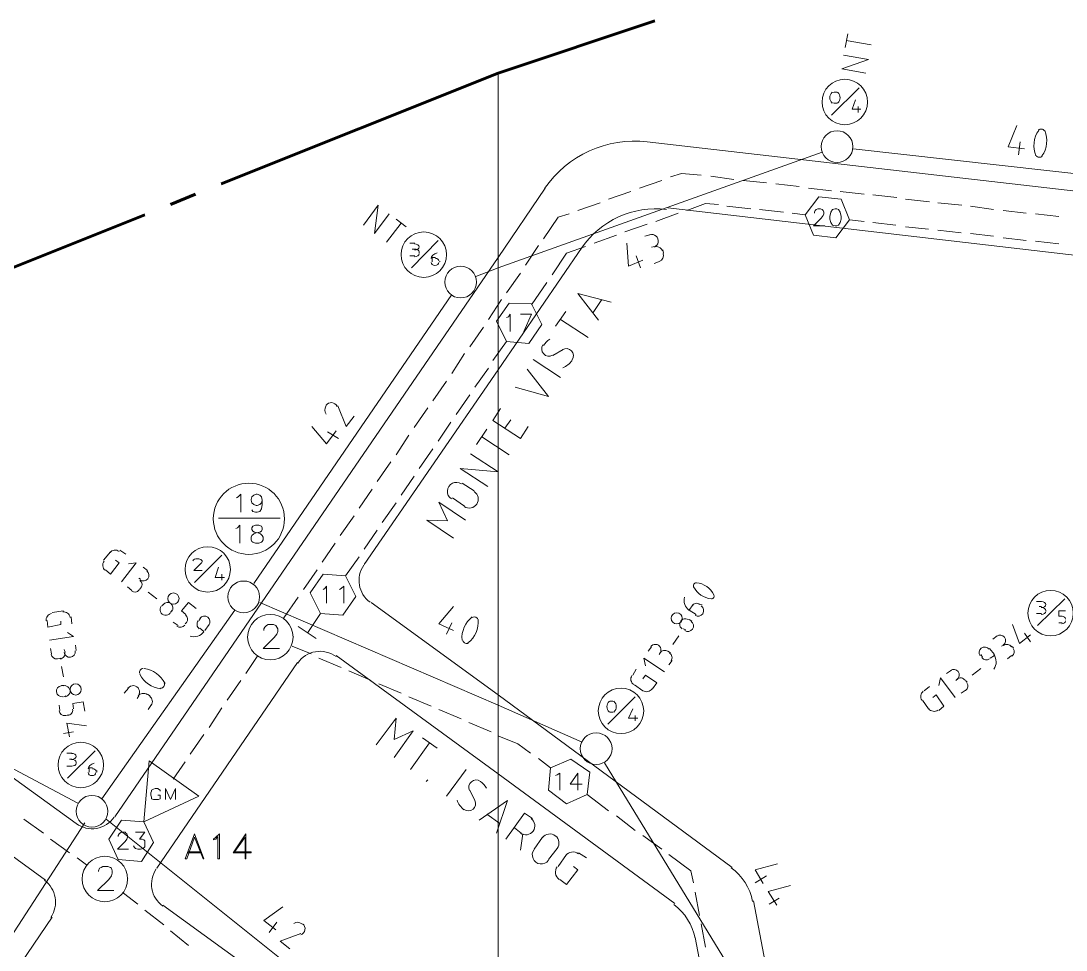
# Model space of a CAD drawing. Header units: millimetres. Extents: x 0.6 to 28.7, y 3.6 to 37.8.
# Drawn here: x 16.63 to 21.71, y 28.69 to 33.21 of the extents above; entities that cross this region are included whole.
import ezdxf

# ---------------------------------------------------------------- set-up
doc = ezdxf.new("R2010")
doc.units = ezdxf.units.MM
for name, color, linetype in [('PDF_0', 7, 'Continuous'), ('PDF_BOUNDARY-NODE', 3, 'Continuous'), ('PDF_Passives-Splt2way', 7, 'Continuous'), ('PDF_Passives-TapOffs', 7, 'Continuous'), ('PDF_RDFIN01', 4, 'Continuous'), ('PDF_RDTEXT01', 5, 'Continuous'), ('PDF_Symbols-EndOfLine', 7, 'Continuous'), ('PDF_Symbols-SelfTerminating', 7, 'Continuous')]:
    doc.layers.add(name, color=color, linetype=linetype)
for name, color, linetype, true_color in [('PDF_Actives-LineExtender', 94, 'Continuous', 0x009500), ('PDF_Cable-565', 23, 'Continuous', 0xdd8a6e), ('PDF_STHC01', 8, 'Continuous', 0x808080), ('PDF_STLINE01', 8, 'Continuous', 0x808080), ('PDF_STPNUM01', 8, 'Continuous', 0x808080), ('PDF_STSYM01', 8, 'Continuous', 0x808080), ('PDF_STTEXT01', 8, 'Continuous', 0x808080)]:
    doc.layers.add(name, color=color, linetype=linetype, true_color=true_color)

msp = doc.modelspace()

# ---------------------------------------------------------------- linework, layer by layer
at = {"layer": 'PDF_0', "lineweight": 9}
msp.add_lwpolyline([(18.9461, 32.953), (18.9461, 11.7953), (18.9461, 32.953), (18.9461, 11.7953), (18.9461, 32.953), (18.9461, 11.7953)], close=True, dxfattribs=at)
at = {"layer": 'PDF_Actives-LineExtender', "lineweight": 9}
for points in [[(17.249, 29.6088), (17.224, 29.3127), (17.4908, 29.4378)], [(17.47, 29.2544), (17.4241, 29.1334), (17.4324, 29.1334), (17.47, 29.2377), (17.5117, 29.1334), (17.5158, 29.1334)], [(17.5909, 29.1334), (17.5826, 29.1334), (17.5826, 29.2419), (17.5742, 29.2293), (17.5617, 29.2252), (17.5617, 29.2293), (17.5742, 29.2377), (17.5909, 29.2544)]]:
    msp.add_lwpolyline(points, close=True, dxfattribs=at)
for points in [[(17.3032, 29.4629), (17.3032, 29.467), (17.2948, 29.4712), (17.2907, 29.4754), (17.2782, 29.4754), (17.2698, 29.4712), (17.2615, 29.467), (17.2615, 29.4629), (17.2573, 29.4545), (17.2573, 29.442), (17.2615, 29.4337), (17.2615, 29.4253), (17.2698, 29.4212), (17.2782, 29.4212), (17.2907, 29.4212), (17.2948, 29.4212), (17.3032, 29.4253), (17.3032, 29.4337), (17.3032, 29.442), (17.2907, 29.442)], [(17.3282, 29.4212), (17.3282, 29.4754), (17.3532, 29.4212), (17.3782, 29.4754), (17.3782, 29.4212)], [(17.4908, 29.4378), (17.4908, 29.4378)], [(17.224, 29.3127), (17.224, 29.3127)], [(17.6618, 29.1626), (17.716, 29.2377), (17.716, 29.1334), (17.7202, 29.1334), (17.7202, 29.2544), (17.6576, 29.1626), (17.7452, 29.1626), (17.7452, 29.1668), (17.6618, 29.1668)], [(17.4366, 29.1626), (17.5033, 29.1626)], [(17.4408, 29.1668), (17.4992, 29.1668)]]:
    msp.add_lwpolyline(points, dxfattribs=at)
at = {"layer": 'PDF_BOUNDARY-NODE', "lineweight": 60}
for points in [[(19.7092, 33.2074), (18.9461, 32.953), (17.5992, 32.4151)], [(17.4741, 32.3651), (17.3532, 32.315)], [(17.2281, 32.265), (15.8813, 31.7271), (15.1557, 30.718)]]:
    msp.add_lwpolyline(points, dxfattribs=at)
at = {"layer": 'PDF_Cable-565', "lineweight": 13}
for points in [[(19.6341, 32.3942), (19.7425, 32.4318)], [(19.7842, 32.4485), (19.8384, 32.4651), (19.9343, 32.4568)], [(19.9802, 32.4526), (20.0928, 32.4359)], [(20.1387, 32.4318), (20.2513, 32.4193)], [(20.2971, 32.4151), (20.4097, 32.4026)], [(20.4556, 32.3942), (20.5682, 32.3817)], [(19.484, 32.34), (19.5924, 32.3776)], [(20.6099, 32.3776), (20.7266, 32.3651)], [(20.7683, 32.3609), (20.8851, 32.3484)], [(20.9268, 32.34), (21.0435, 32.3275)], [(19.3339, 32.2858), (19.4423, 32.3234)], [(19.8635, 32.2858), (19.9552, 32.3192), (20.0177, 32.315)], [(20.0594, 32.3067), (20.1762, 32.2942)], [(20.2179, 32.29), (20.3347, 32.2775)], [(21.0852, 32.3234), (21.202, 32.3108)], [(21.2437, 32.3067), (21.3563, 32.29)], [(21.4021, 32.2858), (21.5147, 32.2733)], [(19.2922, 32.2692), (19.238, 32.2525), (19.1671, 32.1482)], [(19.7133, 32.2316), (19.8218, 32.2733)], [(20.3763, 32.2733), (20.4389, 32.265)], [(20.6557, 32.24), (20.7266, 32.2316)], [(20.7683, 32.2275), (20.8809, 32.2149)], [(21.5606, 32.2692), (21.6732, 32.2566)], [(19.5632, 32.1816), (19.6716, 32.2191)], [(20.9268, 32.2066), (21.0394, 32.1941)], [(21.0852, 32.1899), (21.1978, 32.1774)], [(19.4131, 32.1274), (19.5215, 32.1649)], [(21.2437, 32.1732), (21.3563, 32.1607)], [(21.4021, 32.1524), (21.5147, 32.1399)], [(21.5606, 32.1357), (21.6732, 32.1232)], [(19.1421, 32.1149), (19.0795, 32.019)], [(19.3714, 32.1107), (19.2797, 32.0773), (19.2088, 31.9731)], [(19.0545, 31.9814), (18.9878, 31.8855)], [(19.1838, 31.9356), (19.1087, 31.8271)], [(18.9628, 31.8522), (18.9002, 31.7563)], [(18.8752, 31.7187), (18.8085, 31.6228)], [(18.9878, 31.6478), (18.9211, 31.5561)], [(18.7835, 31.5895), (18.7209, 31.4936)], [(18.9002, 31.5186), (18.8335, 31.4268)], [(18.6959, 31.456), (18.6292, 31.3601)], [(18.8085, 31.3893), (18.7418, 31.2934)], [(18.6042, 31.3268), (18.5375, 31.2309)], [(18.7168, 31.2559), (18.6542, 31.1641)], [(18.5124, 31.1933), (18.4499, 31.0974)], [(18.6292, 31.1266), (18.5625, 31.0307)], [(18.4249, 31.0641), (18.3582, 30.9682)], [(18.5375, 30.9932), (18.4749, 30.9014)], [(18.3331, 30.9306), (18.2706, 30.8389)], [(18.4499, 30.8639), (18.3832, 30.768)], [(18.2456, 30.8014), (18.1788, 30.7055)], [(18.3582, 30.7305), (18.2956, 30.6387)], [(18.1538, 30.6679), (18.0913, 30.5762)], [(18.2706, 30.6012), (18.2039, 30.5095)], [(18.0663, 30.5387), (17.9995, 30.4428)], [(17.9745, 30.4052), (17.9036, 30.3052)], [(17.9453, 30.1676), (18.0371, 30.13)], [(17.7785, 30.1217), (17.7202, 30.0341)], [(18.0746, 30.1092), (18.183, 30.0633)], [(18.2205, 30.0466), (18.329, 30.0008)], [(17.6951, 30.0008), (17.6284, 29.9049)], [(18.3665, 29.9841), (18.4749, 29.9382)], [(18.5124, 29.9215), (18.6209, 29.8757)], [(17.6034, 29.8673), (17.5409, 29.7714)], [(18.6584, 29.859), (18.7668, 29.8131)], [(18.8043, 29.7964), (18.9127, 29.7506)], [(17.5158, 29.7381), (17.4491, 29.6422)], [(18.9503, 29.7297), (19.042, 29.6922), (19.1046, 29.6463)], [(17.4241, 29.6046), (17.3657, 29.5212)], [(19.1421, 29.6213), (19.2005, 29.5754)], [(19.3798, 29.4462), (19.484, 29.3669)], [(19.5215, 29.3419), (19.6133, 29.271)], [(16.6402, 29.3253), (16.7361, 29.2585)], [(16.7694, 29.2293), (16.8612, 29.1626)], [(19.6508, 29.246), (19.7425, 29.1793)], [(16.8987, 29.1376), (16.9446, 29.1042)], [(19.7759, 29.1543), (19.8843, 29.0751), (19.8968, 29.0167)], [(17.1239, 28.9666), (17.1948, 28.9124)], [(19.9052, 28.9708), (19.926, 28.8582)], [(17.2281, 28.8832), (17.3199, 28.8124)], [(17.3532, 28.7832), (17.4408, 28.7123)], [(19.9343, 28.8165), (19.9552, 28.7039)]]:
    msp.add_lwpolyline(points, dxfattribs=at)
at = {"layer": 'PDF_Passives-Splt2way', "lineweight": 9}
for points in [[(17.8077, 30.2426), (17.8077, 30.251), (17.8119, 30.2593), (17.8202, 30.2676), (17.8286, 30.2718), (17.8536, 30.2718), (17.8661, 30.2676), (17.8703, 30.2593), (17.8745, 30.251), (17.8745, 30.2384), (17.8703, 30.2259), (17.8578, 30.2093), (17.8036, 30.155), (17.8828, 30.155)], [(17.9537, 30.2134), (17.9537, 30.2134)], [(17.003, 29.0709), (17.003, 29.0751), (17.0071, 29.0876), (17.0155, 29.0917), (17.0238, 29.0959), (17.0488, 29.0959), (17.0613, 29.0917), (17.0655, 29.0876), (17.0697, 29.0751), (17.0697, 29.0626), (17.0655, 29.05), (17.053, 29.0334), (16.9988, 28.9792), (17.078, 28.9792)], [(17.1489, 29.0375), (17.1489, 29.0375)]]:
    msp.add_lwpolyline(points, dxfattribs=at)
for centre in [(17.8386, 30.211), (17.0338, 29.035)]:
    msp.add_circle(centre, 0.1105, dxfattribs=at)
at = {"layer": 'PDF_Passives-TapOffs', "lineweight": 9}
for points in [[(20.6557, 32.24), (20.614, 32.34), (20.5056, 32.3525), (20.4389, 32.265), (20.4806, 32.1649), (20.589, 32.1524)], [(20.5848, 32.2942), (20.5723, 32.29), (20.564, 32.2775), (20.5598, 32.2566), (20.5598, 32.2441), (20.564, 32.2275), (20.5723, 32.2149), (20.5848, 32.2108), (20.5932, 32.2108), (20.6015, 32.2149), (20.6099, 32.2275), (20.614, 32.2441), (20.614, 32.2566), (20.6099, 32.2775), (20.6015, 32.29), (20.5932, 32.2942)], [(19.1087, 31.8313), (19.0003, 31.8355), (18.9378, 31.7479), (18.9878, 31.6478), (19.0962, 31.6395), (19.1588, 31.7312)], [(18.2039, 30.5095), (18.0955, 30.5178), (18.0329, 30.4261), (18.0829, 30.326), (18.1914, 30.3177), (18.2539, 30.4094)], [(19.3798, 29.4462), (19.3923, 29.5546), (19.3005, 29.6171), (19.2005, 29.5754), (19.1921, 29.467), (19.2797, 29.4003)], [(17.224, 29.3127), (17.1155, 29.3211), (17.053, 29.2293), (17.0989, 29.1293), (17.2114, 29.1209), (17.2698, 29.2127)]]:
    msp.add_lwpolyline(points, close=True, dxfattribs=at)
for points in [[(20.5056, 32.3525), (20.5056, 32.3525)], [(20.614, 32.34), (20.614, 32.34)], [(20.4848, 32.2733), (20.4848, 32.2775), (20.4889, 32.2858), (20.4931, 32.29), (20.5014, 32.2942), (20.514, 32.2942), (20.5223, 32.29), (20.5265, 32.2858), (20.5306, 32.2775), (20.5306, 32.2692), (20.5265, 32.2608), (20.5181, 32.2483), (20.4806, 32.2108), (20.5348, 32.2108)], [(20.4389, 32.265), (20.4389, 32.265)], [(20.4806, 32.1649), (20.4806, 32.1649)], [(20.589, 32.1524), (20.589, 32.1524)], [(19.0003, 31.8355), (19.0003, 31.8355)], [(18.9878, 31.7646), (18.9961, 31.7688), (19.0045, 31.7813), (19.0045, 31.6979)], [(19.0712, 31.6979), (19.1087, 31.7813), (19.0545, 31.7813)], [(18.9378, 31.7479), (18.9378, 31.7479)], [(19.1588, 31.7312), (19.1588, 31.7312)], [(18.9878, 31.6478), (18.9878, 31.6478)], [(19.0962, 31.6395), (19.0962, 31.6395)], [(18.0955, 30.5178), (18.0955, 30.5178)], [(18.0955, 30.4428), (18.1038, 30.4469), (18.1121, 30.4594), (18.1121, 30.376)], [(18.1747, 30.4428), (18.183, 30.4469), (18.1955, 30.4594), (18.1955, 30.376)], [(18.0329, 30.4261), (18.0329, 30.4261)], [(18.2539, 30.4094), (18.2539, 30.4094)], [(18.0829, 30.326), (18.0829, 30.326)], [(18.1914, 30.3177), (18.1914, 30.3177)], [(19.3005, 29.6171), (19.3005, 29.6171)], [(19.2005, 29.5754), (19.2005, 29.5754)], [(19.2255, 29.5379), (19.2338, 29.5421), (19.2463, 29.5504), (19.2463, 29.467)], [(19.3339, 29.467), (19.3339, 29.5504), (19.2964, 29.4962), (19.3547, 29.4962)], [(19.3923, 29.5546), (19.3923, 29.5546)], [(19.1921, 29.467), (19.1921, 29.467)], [(19.2797, 29.4003), (19.2797, 29.4003)], [(17.1155, 29.3211), (17.1155, 29.3211)], [(17.053, 29.2293), (17.053, 29.2293)], [(17.0989, 29.2419), (17.0989, 29.246), (17.103, 29.2544), (17.1072, 29.2585), (17.1155, 29.2627), (17.1322, 29.2627), (17.1364, 29.2585), (17.1406, 29.2544), (17.1447, 29.246), (17.1447, 29.2377), (17.1406, 29.2293), (17.1322, 29.2168), (17.0947, 29.1793), (17.1489, 29.1793)], [(17.1823, 29.2627), (17.2281, 29.2627), (17.2031, 29.2293), (17.2156, 29.2293), (17.224, 29.2252), (17.2281, 29.221), (17.2281, 29.2127), (17.2281, 29.2043), (17.2281, 29.1918), (17.2198, 29.1835), (17.2073, 29.1793), (17.1948, 29.1793), (17.1823, 29.1835), (17.1781, 29.1876), (17.1739, 29.196)], [(17.2698, 29.2127), (17.2698, 29.2127)], [(17.0989, 29.1293), (17.0989, 29.1293)], [(17.2114, 29.1209), (17.2114, 29.1209)]]:
    msp.add_lwpolyline(points, dxfattribs=at)
at = {"layer": 'PDF_RDFIN01', "lineweight": 0}
for points in [[(19.1722, 32.3921, -0.27808), (19.6716, 32.6194), (26.1933, 31.8688), (26.1516, 31.5603), (26.1391, 31.5644)], [(16.0056, 30.1084, 0.413203), (16.0356, 29.9257), (16.8945, 29.3044, 0.42207), (17.0796, 29.3361)]]:
    msp.add_lwpolyline(points, format="xyb", dxfattribs=at)
for points in [[(19.1754, 32.3942), (18.9461, 32.0565), (17.0822, 29.3378)], [(19.7717, 32.2983), (21.9567, 32.044)], [(19.3547, 32.1065), (18.9461, 31.5102), (18.2956, 30.5637)], [(18.329, 30.3802), (18.9461, 29.9299), (20.0845, 29.0917)], [(18.158, 30.1217), (18.9461, 29.5463), (19.8051, 28.9166)], [(17.9704, 30.0883), (17.2865, 29.0876)], [(15.8563, 29.6755), (16.7444, 29.0292)], [(20.1887, 28.9291), (21.1561, 23.8378)], [(17.3157, 28.9083), (18.3206, 28.1785)], [(13.8839, 24.9011), (14.7429, 25.856), (16.7778, 28.8499)], [(19.9052, 28.7498), (20.1637, 27.3863)]]:
    msp.add_lwpolyline(points, dxfattribs=at)
for centre, radius, start, end in [((19.7151, 31.8539), 0.4399, 83.4247, 145.5853), ((18.4015, 30.4862), 0.1313, 145.5853, 233.7067), ((18.0804, 30.0108), 0.1313, 53.7067, 145.5853), ((17.3924, 29.01), 0.1313, 145.5853, 234.0527), ((19.9236, 28.8766), 0.2648, 10.7501, 53.7067), ((16.6626, 28.9224), 0.1313, 325.7886, 54.0527), ((19.6442, 28.6972), 0.2648, 10.7501, 53.7067)]:
    msp.add_arc(centre, radius, start, end, dxfattribs=at)
at = {"layer": 'PDF_RDTEXT01', "lineweight": 13}
for points in [[(19.434, 31.7521), (19.3339, 31.8814), (19.4965, 31.8397)], [(19.4506, 31.8522), (19.4089, 31.7896)], [(19.2255, 31.7229), (19.2755, 31.7938)], [(19.3839, 31.6687), (19.2505, 31.7563)], [(19.213, 31.5811), (19.263, 31.6103)], [(19.2505, 31.4727), (19.1171, 31.5603)], [(19.0295, 31.4268), (19.1921, 31.381), (19.0879, 31.5144)], [(19.092, 31.235), (19.0545, 31.1767), (18.9211, 31.2642), (18.9586, 31.3226)], [(19.0086, 31.2684), (18.9795, 31.2267)], [(18.8419, 31.1475), (18.8919, 31.2225)], [(19.0003, 31.0974), (18.8669, 31.185)], [(18.8961, 30.9431), (18.7626, 31.0307), (18.9461, 31.014), (18.8127, 31.1016)], [(18.771, 30.9598), (18.8293, 30.9223)], [(18.7293, 30.693), (18.6, 30.7805), (18.7001, 30.7764), (18.6584, 30.8681), (18.7876, 30.7805)], [(18.7835, 30.8472), (18.7251, 30.8889)], [(18.354, 29.688), (18.4499, 29.8173), (18.4415, 29.713), (18.5333, 29.7547), (18.4415, 29.6255)], [(18.5208, 29.5671), (18.6125, 29.6964)], [(18.5792, 29.7214), (18.65, 29.6713)], [(18.6959, 29.4378), (18.7918, 29.5671)], [(18.5958, 29.5087), (18.6042, 29.5171)], [(18.8544, 29.3211), (18.992, 29.417), (18.9378, 29.2585)], [(18.9544, 29.3044), (18.8919, 29.3503)], [(18.9836, 29.2293), (19.0754, 29.3544), (19.1129, 29.3294)], [(19.0587, 29.2585), (19.0253, 29.2836)], [(19.067, 29.2544), (19.0545, 29.1751)], [(19.1212, 29.1793), (19.1629, 29.2377)], [(19.238, 29.0959), (19.2797, 29.1543)], [(19.3381, 29.1626), (19.3756, 29.1376)], [(19.313, 29.0959), (19.3339, 29.0792), (19.2797, 29.0083), (19.2463, 29.0334)]]:
    msp.add_lwpolyline(points, dxfattribs=at)
for points in [[(18.8905, 29.4768, 0.094476), (18.8605, 29.5097, 0.787413), (18.8077, 29.4652)], [(18.8085, 29.467), (18.8335, 29.417, -0.787413), (18.781, 29.3733)], [(19.1627, 29.2361, -1), (19.2338, 29.1835), (19.1921, 29.1293)]]:
    msp.add_lwpolyline(points, format="xyb", dxfattribs=at)
for centre, radius, start, end in [((19.1938, 31.6121), 0.0354, 146.5981, 299.4675), ((19.2647, 31.562), 0.1188, 124.2519, 145.8401), ((19.2772, 31.5787), 0.0354, 326.5981, 119.4675), ((19.223, 31.6162), 0.1022, 291.7879, 324.0548), ((18.7435, 30.9199), 0.0438, 56.3564, 236.3564), ((18.806, 30.8823), 0.0438, 236.3564, 56.3564), ((18.8435, 29.452), 0.1022, 199.1561, 231.423), ((19.0812, 29.2936), 0.0438, 233.7246, 53.7246), ((19.1563, 29.1518), 0.0438, 143.7246, 323.7246), ((19.3106, 29.1226), 0.0438, 53.7246, 143.7246), ((19.2689, 29.0684), 0.0438, 143.7246, 233.7246)]:
    msp.add_arc(centre, radius, start, end, dxfattribs=at)
at = {"layer": 'PDF_STHC01', "lineweight": 0}
for points in [[(20.5682, 32.7487), (20.7016, 32.8821)], [(20.6849, 32.8237), (20.6682, 32.7779), (20.7099, 32.7779)], [(20.6974, 32.7904), (20.6974, 32.7612)], [(18.5166, 32.1274), (18.5416, 32.1274)], [(18.5249, 32.0065), (18.6542, 32.1399)], [(18.5416, 32.0982), (18.5291, 32.0982)], [(18.5625, 32.0857), (18.5625, 32.0773)], [(18.5416, 32.0648), (18.5166, 32.0648)], [(18.6417, 32.0565), (18.625, 32.0565), (18.625, 32.0356)], [(18.6625, 32.0356), (18.6625, 32.0398)], [(17.47, 30.4761), (17.6034, 30.6096)], [(17.5033, 30.572), (17.4658, 30.5345), (17.5075, 30.5345)], [(17.5867, 30.5512), (17.5701, 30.5011), (17.6159, 30.5011)], [(17.6034, 30.5178), (17.6034, 30.4886)], [(21.5689, 30.2676), (21.7024, 30.3969)], [(21.5648, 30.3844), (21.5898, 30.3844)], [(21.5898, 30.3594), (21.5773, 30.3594)], [(21.5898, 30.326), (21.5648, 30.326)], [(21.6106, 30.3427), (21.6106, 30.3385)], [(21.6898, 30.3135), (21.6732, 30.3135), (21.6732, 30.3385), (21.7065, 30.3385)], [(21.6732, 30.2801), (21.6898, 30.2801)], [(19.4798, 29.7881), (19.6133, 29.9215)], [(19.6008, 29.8632), (19.5799, 29.8173), (19.6258, 29.8173)], [(19.6133, 29.8298), (19.6133, 29.8048)], [(16.8487, 29.6463), (16.8737, 29.6463)], [(16.8528, 29.5254), (16.9863, 29.6588)], [(16.8737, 29.5838), (16.8487, 29.5838)], [(16.8737, 29.6171), (16.8612, 29.6171)], [(16.8945, 29.6046), (16.8945, 29.6005)], [(16.9738, 29.5754), (16.9571, 29.5754), (16.9571, 29.5546)], [(16.9946, 29.5546), (16.9946, 29.5629)]]:
    msp.add_lwpolyline(points, dxfattribs=at)
for centre in [(20.6325, 32.813), (18.585, 32.0708), (17.5342, 30.5404), (21.6333, 30.3277), (19.5441, 29.8523), (16.917, 29.5896)]:
    msp.add_circle(centre, 0.1105, dxfattribs=at)
for points in [[(20.5717, 32.8606), (20.5554, 32.8439), (20.5554, 32.8239), (20.5717, 32.8072)], [(20.5866, 32.861), (20.582, 32.861), (20.5776, 32.86), (20.5749, 32.8585)], [(20.5983, 32.8585), (20.5956, 32.86), (20.5912, 32.861), (20.5866, 32.861)], [(20.5973, 32.8072), (20.6136, 32.8239), (20.6136, 32.8439), (20.5973, 32.8606)], [(20.5749, 32.8093), (20.5776, 32.8077), (20.582, 32.8068), (20.5866, 32.8068)], [(20.5866, 32.8068), (20.5912, 32.8068), (20.5956, 32.8077), (20.5983, 32.8093)], [(18.5621, 32.1083), (18.5621, 32.1164), (18.5518, 32.1229), (18.5391, 32.1229)], [(18.5391, 32.0937), (18.5518, 32.0937), (18.5621, 32.1002), (18.5621, 32.1083)], [(18.5621, 32.0833), (18.5621, 32.0913), (18.5518, 32.0979), (18.5391, 32.0979)], [(18.5391, 32.0604), (18.5518, 32.0604), (18.5621, 32.0669), (18.5621, 32.0749)], [(18.6494, 32.0793), (18.633, 32.0751), (18.6216, 32.0643), (18.6205, 32.0519)], [(18.6204, 32.0332), (18.6204, 32.0252), (18.6288, 32.0187), (18.6392, 32.0187)], [(18.6392, 32.0187), (18.6496, 32.0187), (18.658, 32.0252), (18.658, 32.0332)], [(18.6537, 32.049), (18.6505, 32.0513), (18.6459, 32.0524), (18.6414, 32.0519)], [(18.6578, 32.0402), (18.6585, 32.0434), (18.6569, 32.0467), (18.6537, 32.049)], [(17.4843, 30.5925), (17.474, 30.5926), (17.4648, 30.5882), (17.462, 30.5819)], [(17.5041, 30.585), (17.5001, 30.5897), (17.4924, 30.5925), (17.484, 30.5925)], [(17.5036, 30.5702), (17.508, 30.5747), (17.5082, 30.5804), (17.5041, 30.585)], [(21.6103, 30.3694), (21.6103, 30.3775), (21.6001, 30.384), (21.5874, 30.384)], [(21.5874, 30.3548), (21.6001, 30.3548), (21.6103, 30.3614), (21.6103, 30.3694)], [(21.6103, 30.3402), (21.6103, 30.3483), (21.6001, 30.3548), (21.5874, 30.3548)], [(21.5874, 30.3215), (21.6001, 30.3215), (21.6103, 30.328), (21.6103, 30.3361)], [(21.7062, 30.2985), (21.7062, 30.3066), (21.6978, 30.3131), (21.6875, 30.3131)], [(21.6875, 30.2756), (21.6978, 30.2756), (21.7062, 30.2821), (21.7062, 30.2902)], [(19.4875, 29.8999), (19.4712, 29.8832), (19.4712, 29.8632), (19.4875, 29.8465)], [(19.4982, 29.9003), (19.4936, 29.9003), (19.4892, 29.8994), (19.4865, 29.8978)], [(19.51, 29.8978), (19.5072, 29.8994), (19.5029, 29.9003), (19.4982, 29.9003)], [(19.509, 29.8465), (19.5252, 29.8632), (19.5252, 29.8832), (19.509, 29.8999)], [(19.4865, 29.8486), (19.4892, 29.847), (19.4936, 29.8461), (19.4982, 29.8461)], [(19.4982, 29.8461), (19.5029, 29.8461), (19.5072, 29.847), (19.51, 29.8486)], [(16.8941, 29.6313), (16.8941, 29.6394), (16.8838, 29.6459), (16.8711, 29.6459)], [(16.8711, 29.6167), (16.8838, 29.6167), (16.8941, 29.6233), (16.8941, 29.6313)], [(16.8941, 29.6021), (16.8941, 29.6102), (16.8838, 29.6167), (16.8711, 29.6167)], [(16.8711, 29.5834), (16.8838, 29.5834), (16.8941, 29.5899), (16.8941, 29.598)], [(16.9814, 29.5982), (16.965, 29.594), (16.9536, 29.5832), (16.9525, 29.5707)], [(16.9524, 29.5521), (16.9524, 29.544), (16.9608, 29.5375), (16.9712, 29.5375)], [(16.9712, 29.5375), (16.9816, 29.5375), (16.99, 29.544), (16.99, 29.5521)], [(16.9857, 29.5678), (16.9825, 29.5701), (16.9779, 29.5712), (16.9734, 29.5708)], [(16.9898, 29.559), (16.9905, 29.5623), (16.9889, 29.5655), (16.9857, 29.5678)]]:
    msp.add_open_spline(points, degree=3, dxfattribs=at)
at = {"layer": 'PDF_STLINE01', "lineweight": 0}
for points in [[(20.6724, 32.5861), (22.3403, 32.3984)], [(18.8377, 31.9648), (18.9461, 32.0065), (20.5223, 32.5694)], [(17.7577, 30.472), (18.7209, 31.8772)], [(17.7869, 30.3802), (18.9461, 29.8798), (19.3547, 29.7005)], [(17.0196, 29.4253), (17.666, 30.3427)], [(16.9029, 29.4045), (15.5894, 30.1008)], [(19.4632, 29.6005), (20.4139, 28.0451)], [(16.9362, 29.3086), (16.0564, 27.9534)], [(17.0405, 29.3253), (18.4582, 28.1911)]]:
    msp.add_lwpolyline(points, dxfattribs=at)
at = {"layer": 'PDF_STPNUM01', "lineweight": 0}
for points in [[(20.6349, 33.0781), (20.6474, 33.1448)], [(20.76, 33.0906), (20.639, 33.1115)], [(20.735, 32.953), (20.6182, 32.9739), (20.7475, 33.0197), (20.6265, 33.0406)], [(18.2914, 32.2149), (18.3623, 32.3108), (18.3456, 32.1732), (18.4165, 32.2692)], [(18.4499, 32.2441), (18.4999, 32.2066)], [(18.404, 32.1315), (18.4749, 32.2233)], [(17.028, 30.5845), (17.0613, 30.6262)], [(17.1072, 30.6346), (17.1364, 30.6137)], [(17.0864, 30.5845), (17.103, 30.572), (17.0613, 30.5178), (17.0363, 30.5387)], [(17.1155, 30.4803), (17.1864, 30.572), (17.1489, 30.5679)], [(17.2198, 30.5512), (17.2406, 30.5345)], [(17.1656, 30.4386), (17.1447, 30.4553)], [(17.2073, 30.4928), (17.1989, 30.497)], [(17.2114, 30.4553), (17.2031, 30.4428)], [(17.2448, 30.4303), (17.2865, 30.3969)], [(17.3115, 30.3635), (17.3199, 30.3719)], [(17.4283, 30.3218), (17.4074, 30.3385), (17.4408, 30.3802), (17.4783, 30.351)], [(19.8926, 30.3677), (19.876, 30.3427), (19.9093, 30.3218)], [(19.9385, 30.3677), (19.926, 30.3719)], [(16.7778, 30.3302), (16.832, 30.3385)], [(16.8695, 30.3093), (16.8737, 30.276)], [(17.3616, 30.3427), (17.3532, 30.3302)], [(17.4992, 30.301), (17.4908, 30.2927)], [(19.876, 30.2968), (19.8885, 30.2885)], [(16.8195, 30.2885), (16.8195, 30.2718), (16.7569, 30.2593), (16.7528, 30.2927)], [(17.3657, 30.2843), (17.3908, 30.2676)], [(17.4241, 30.276), (17.4324, 30.2843)], [(17.495, 30.2551), (17.5158, 30.2384)], [(17.52, 30.2426), (17.5409, 30.2718)], [(19.8593, 30.2468), (19.8468, 30.251)], [(21.448, 30.2718), (21.4814, 30.1801), (21.5356, 30.2218)], [(16.7653, 30.1967), (16.882, 30.2134), (16.8528, 30.2343)], [(19.7967, 30.1759), (19.8259, 30.2176)], [(21.3521, 30.2009), (21.3729, 30.2176)], [(21.5064, 30.2301), (21.5356, 30.1884)], [(16.7736, 30.13), (16.7694, 30.155)], [(16.8403, 30.1384), (16.8362, 30.1509)], [(16.8904, 30.1717), (16.8945, 30.1467)], [(19.6758, 30.1425), (19.6925, 30.1634)], [(21.3604, 30.1259), (21.3354, 30.155)], [(21.4063, 30.1717), (21.3938, 30.1676)], [(21.4438, 30.1676), (21.4522, 30.1592)], [(19.755, 30.0425), (19.655, 30.1092), (19.6633, 30.0716)], [(19.7926, 30.0967), (19.7759, 30.0758)], [(21.2937, 30.1259), (21.3021, 30.1133)], [(21.3396, 30.1092), (21.3604, 30.1217)], [(21.4438, 30.1217), (21.423, 30.105)], [(16.8237, 30.0675), (16.832, 30.0174)], [(19.6008, 30.0258), (19.6174, 30.055)], [(21.1269, 30.0341), (21.1519, 30.0508)], [(21.252, 30.0258), (21.2937, 30.0591)], [(19.6508, 30.0091), (19.6633, 30.0258), (19.7175, 29.9883), (19.6967, 29.9591)], [(21.1686, 29.9174), (21.0977, 30.0133), (21.0894, 29.9757)], [(21.1811, 30.0091), (21.1728, 30.0008)], [(21.2187, 30.0008), (21.227, 29.9924)], [(16.8237, 29.9757), (16.8362, 29.9757)], [(21.0185, 29.9507), (21.0435, 29.9716)], [(21.2228, 29.9549), (21.1978, 29.9382)], [(16.8445, 29.9257), (16.832, 29.9215)], [(16.882, 29.8632), (16.8779, 29.8882), (16.9279, 29.8965), (16.9362, 29.8506)], [(21.0394, 29.8632), (21.0102, 29.9049)], [(21.0602, 29.9174), (21.0769, 29.9299), (21.1144, 29.8757), (21.0894, 29.8548)], [(16.8111, 29.8798), (16.8153, 29.8548)], [(16.8445, 29.8298), (16.857, 29.834)], [(16.9446, 29.7798), (16.8487, 29.7923), (16.8612, 29.7256)], [(16.882, 29.7506), (16.832, 29.7422)]]:
    msp.add_lwpolyline(points, dxfattribs=at)
msp.add_lwpolyline([(19.9962, 30.417, 0.251965), (19.9104, 30.4757, 0.50396), (19.8968, 30.4553, 0.251965), (19.9838, 30.397, 0.50396)], format="xyb", close=True, dxfattribs=at)
for points in [[(19.6884, 30.1635, -1), (19.7342, 30.1342), (19.73, 30.1259)], [(19.7342, 30.1343, -0.414213), (19.7717, 30.1425), (19.7842, 30.1342)], [(16.8195, 30.1092), (16.8028, 30.105, -0.414213), (16.7734, 30.1278)], [(19.6952, 29.96, -0.414214), (19.6508, 29.9507), (19.6091, 29.9799)]]:
    msp.add_lwpolyline(points, format="xyb", dxfattribs=at)
for centre in [(17.3674, 30.3986), (19.8151, 30.3027), (16.892, 29.9566)]:
    msp.add_circle(centre, 0.0271, dxfattribs=at)
for centre, radius, start, end in [((17.0838, 30.6029), 0.0313, 52.6579, 142.658), ((17.0546, 30.5612), 0.0313, 142.6579, 232.658), ((17.2214, 30.5112), 0.0271, 232.658, 52.658), ((17.188, 30.4653), 0.0271, 322.658, 52.658), ((17.1797, 30.457), 0.0271, 232.658, 322.658), ((19.9111, 30.3903), 0.0605, 165.9965, 232.6286), ((17.3298, 30.3444), 0.0271, 142.658, 322.658), ((17.3382, 30.3527), 0.0271, 322.658, 142.658), ((19.9111, 30.3527), 0.0229, 48.4154, 153.9498), ((19.9194, 30.3402), 0.0271, 236.1826, 56.1826), ((16.7794, 30.2944), 0.0313, 98.2537, 188.2538), ((16.8336, 30.3027), 0.0313, 8.2537, 98.2538), ((17.4091, 30.2985), 0.0271, 322.658, 52.658), ((17.5175, 30.286), 0.0271, 322.658, 142.658), ((19.8568, 30.2735), 0.0271, 56.1826, 236.1826), ((17.4007, 30.286), 0.0271, 232.658, 322.658), ((17.5091, 30.2735), 0.0271, 142.658, 232.658), ((19.8694, 30.2652), 0.0271, 236.1826, 56.1826), ((17.4674, 30.2735), 0.0605, 251.6588, 322.658), ((21.3872, 30.1943), 0.0271, 306.3745, 126.3745), ((16.8628, 30.1401), 0.0271, 188.2537, 8.2537), ((21.3122, 30.1359), 0.0271, 36.3745, 216.3745), ((21.4206, 30.1484), 0.0271, 36.3745, 126.3745), ((21.4289, 30.1401), 0.0271, 306.3745, 36.3745), ((16.8127, 30.1317), 0.0271, 278.2537, 8.2537), ((19.7651, 30.1109), 0.0271, 326.1826, 56.1826), ((21.3205, 30.1276), 0.0271, 216.3745, 306.3745), ((21.308, 30.09), 0.0605, 325.3753, 36.3745), ((21.1621, 30.0275), 0.0271, 306.3745, 126.3745), ((19.6233, 30.0066), 0.0313, 146.1826, 236.1827), ((21.1954, 29.9858), 0.0271, 36.3745, 126.3745), ((16.8253, 29.9482), 0.0271, 98.2537, 278.2537), ((16.8378, 29.9482), 0.0271, 278.2537, 98.2537), ((21.0328, 29.9232), 0.0313, 126.3744, 216.3745), ((21.2038, 29.9733), 0.0271, 306.3745, 36.3745), ((16.8378, 29.8565), 0.0271, 188.2537, 278.2537), ((16.8503, 29.8565), 0.0271, 278.2537, 8.2537), ((21.0661, 29.8815), 0.0313, 216.3744, 306.3745)]:
    msp.add_arc(centre, radius, start, end, dxfattribs=at)
at = {"layer": 'PDF_STSYM01', "lineweight": 0}
for centre in [(20.5949, 32.5962), (18.7643, 31.9373), (17.7093, 30.4069), (19.4232, 29.6689), (16.9712, 29.3644)]:
    msp.add_circle(centre, 0.0771, dxfattribs=at)
at = {"layer": 'PDF_STTEXT01', "lineweight": 0}
for points in [[(21.4688, 32.6986), (21.4271, 32.5944), (21.5064, 32.5861)], [(21.4855, 32.6194), (21.4772, 32.5569)], [(19.5716, 32.1274), (19.5799, 32.0148), (19.6508, 32.044)], [(19.6591, 32.1607), (19.6883, 32.1691)], [(19.7092, 32.1107), (19.6925, 32.1065)], [(19.7467, 32.094), (19.7509, 32.0773)], [(19.6174, 32.0648), (19.6383, 32.0065)], [(19.7342, 32.0398), (19.705, 32.0273)], [(18.1663, 31.3351), (18.208, 31.235), (18.2456, 31.2851)], [(18.0412, 31.235), (18.1121, 31.1516), (18.158, 31.2142)], [(18.1163, 31.21), (18.1705, 31.1767)], [(18.7293, 30.3594), (18.6584, 30.276), (18.7293, 30.2426)], [(18.7209, 30.2801), (18.6959, 30.2259)], [(17.1281, 29.9382), (17.1489, 29.9632)], [(17.1989, 29.9257), (17.1906, 29.9132)], [(17.2406, 29.934), (17.2531, 29.9257)], [(17.2615, 29.884), (17.2448, 29.859)], [(20.3055, 29.1084), (20.197, 29.0792), (20.2346, 29.0125)], [(20.2513, 29.05), (20.197, 29.0167)], [(20.368, 29.0042), (20.2596, 28.975), (20.3013, 28.9083)], [(20.3138, 28.9416), (20.2638, 28.9124)], [(17.8995, 28.8999), (17.8077, 28.8332), (17.8661, 28.7873)], [(17.8703, 28.8249), (17.8328, 28.7748)], [(17.987, 28.7707), (17.887, 28.7331), (17.9328, 28.6956)]]:
    msp.add_lwpolyline(points, dxfattribs=at)
msp.add_lwpolyline([(19.7445, 32.0897, 0.414214), (19.7048, 32.1081, 1.000001), (19.6837, 32.1669)], format="xyb", dxfattribs=at)
for centre, radius, start, end in [((21.6833, 32.6004), 0.1314, 145.2983, 201.8668), ((21.5874, 32.6629), 0.0188, 30.0901, 137.0751), ((21.4831, 32.6254), 0.1314, 325.2983, 21.8668), ((21.5791, 32.5628), 0.0188, 210.0901, 317.0751), ((19.7192, 32.0666), 0.0313, 289.7391, 19.7391), ((18.1346, 31.316), 0.0313, 144.9735, 219.7903), ((18.1346, 31.3202), 0.0313, 23.5195, 145.7754), ((18.9019, 30.2068), 0.1314, 128.2703, 184.8389), ((18.7184, 30.286), 0.1314, 308.2703, 4.8389), ((18.831, 30.2902), 0.0188, 13.0621, 120.0471), ((18.7935, 30.1984), 0.0188, 193.0621, 300.0471), ((17.2214, 30.04), 0.0188, 91.3281, 198.3131), ((17.2089, 29.9274), 0.1314, 26.5363, 83.1048), ((17.3215, 30.09), 0.1314, 206.5363, 263.1048), ((17.1714, 29.9441), 0.0313, 324.8205, 144.8206), ((17.3048, 29.9816), 0.0188, 271.3281, 18.3131), ((17.2214, 29.9065), 0.0313, 54.8205, 144.8206), ((17.2339, 29.8982), 0.0313, 324.8205, 54.8206), ((17.972, 28.7932), 0.0313, 51.0078, 125.8247), ((17.9762, 28.7932), 0.0313, 289.5539, 51.8098)]:
    msp.add_arc(centre, radius, start, end, dxfattribs=at)
at = {"layer": 'PDF_Symbols-EndOfLine', "lineweight": 9}
for points in [[(17.6743, 30.8889), (17.6826, 30.8931), (17.6951, 30.9056), (17.6951, 30.818)], [(17.7994, 30.8764), (17.7952, 30.8639), (17.7869, 30.8556), (17.7744, 30.8514), (17.7702, 30.8514), (17.7577, 30.8556), (17.7494, 30.8639), (17.7452, 30.8764), (17.7452, 30.8806), (17.7494, 30.8931), (17.7577, 30.9014), (17.7702, 30.9056), (17.7744, 30.9056), (17.7869, 30.9014), (17.7952, 30.8931), (17.7994, 30.8764), (17.7994, 30.8556), (17.7952, 30.8347), (17.7869, 30.8222), (17.7744, 30.818), (17.766, 30.818), (17.7535, 30.8222), (17.7494, 30.8306)], [(17.6701, 30.7388), (17.6785, 30.743), (17.691, 30.7555), (17.691, 30.6679)]]:
    msp.add_lwpolyline(points, dxfattribs=at)
at = {"layer": 'PDF_Symbols-EndOfLine', "color": 15, "lineweight": 0, "true_color": 0x954a4a}
msp.add_lwpolyline([(17.5867, 30.7889), (17.887, 30.7889)], dxfattribs=at)
at = {"layer": 'PDF_Symbols-EndOfLine', "lineweight": 9}
msp.add_lwpolyline([(17.766, 30.7555), (17.7535, 30.7513), (17.7494, 30.743), (17.7494, 30.7347), (17.7535, 30.7263), (17.7619, 30.7221), (17.7785, 30.718), (17.7911, 30.7138), (17.7994, 30.7055), (17.8036, 30.6971), (17.8036, 30.6846), (17.7994, 30.6763), (17.7952, 30.6721), (17.7827, 30.6679), (17.766, 30.6679), (17.7535, 30.6721), (17.7494, 30.6763), (17.7452, 30.6846), (17.7452, 30.6971), (17.7494, 30.7055), (17.7577, 30.7138), (17.7702, 30.718), (17.7869, 30.7221), (17.7952, 30.7263), (17.7994, 30.7347), (17.7994, 30.743), (17.7952, 30.7513), (17.7827, 30.7555)], close=True, dxfattribs=at)
at = {"layer": 'PDF_Symbols-EndOfLine', "color": 15, "lineweight": 0, "true_color": 0x954a4a}
msp.add_circle((17.7343, 30.7864), 0.173, dxfattribs=at)
at = {"layer": 'PDF_Symbols-SelfTerminating', "lineweight": 9}
for points in [[(18.0829, 30.326), (18.0204, 30.2343)], [(17.9745, 30.2635), (18.0621, 30.2051)]]:
    msp.add_lwpolyline(points, dxfattribs=at)

doc.saveas('drawing.dxf')
